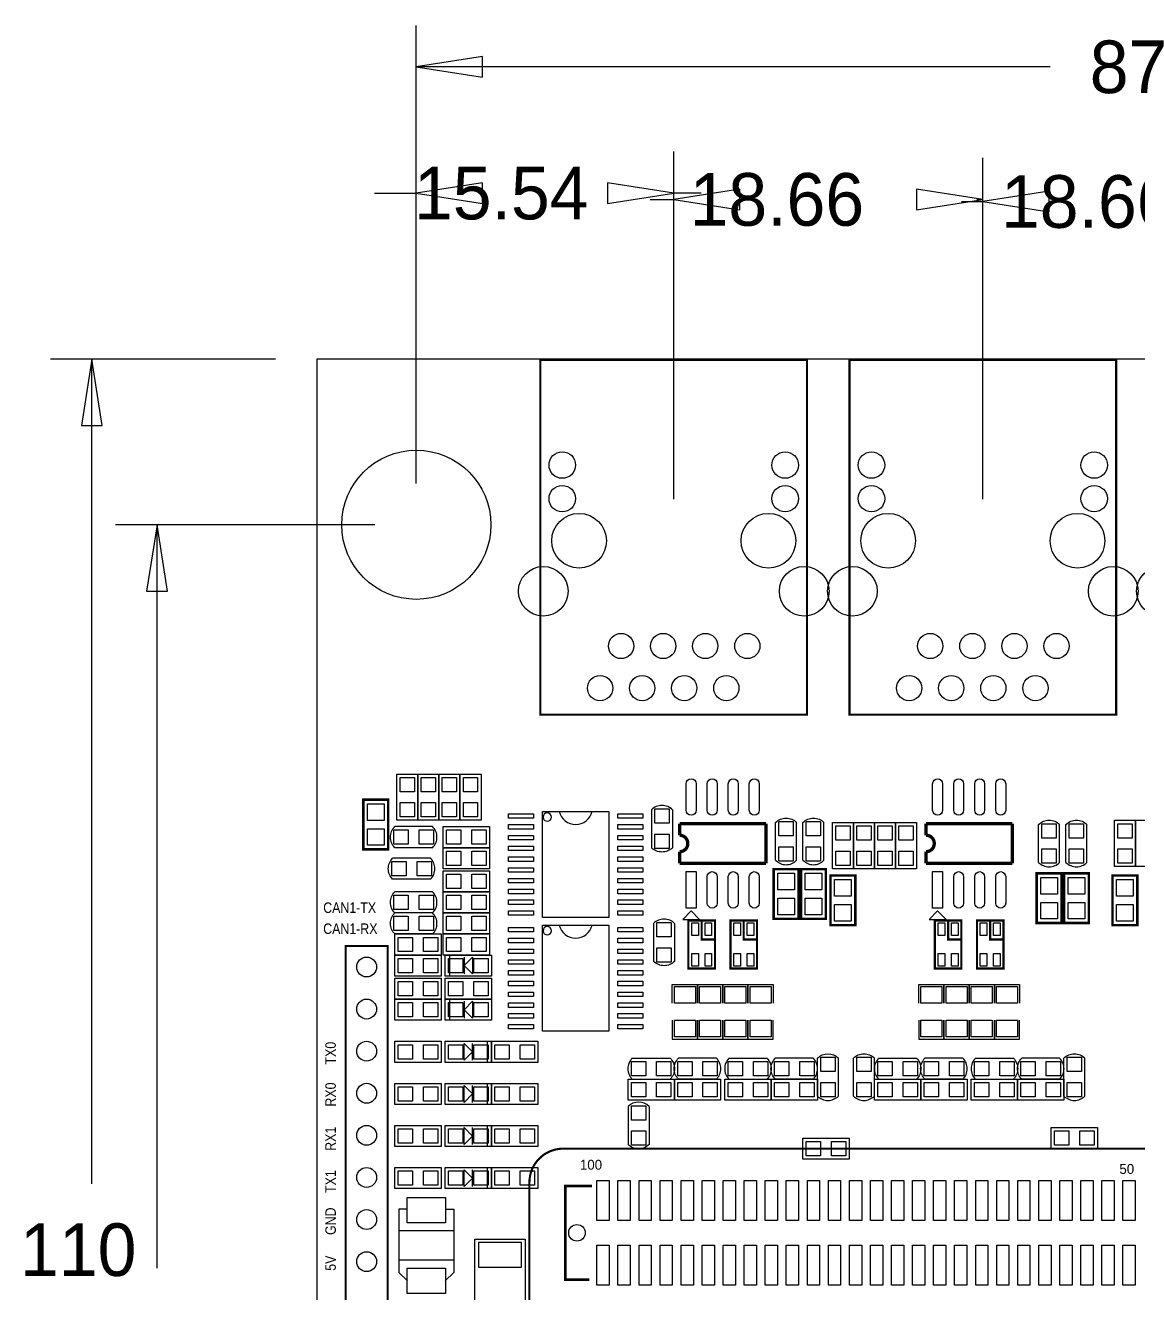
# Model space of a CAD drawing. Extents: x -18 to 116, y -12 to 130.
# Drawn here: x -17.6 to 49.6, y 53.6 to 130.1 of the extents above; entities that cross this region are included whole.
import ezdxf

# ---------------------------------------------------------------- set-up
doc = ezdxf.new("R2010")
doc.units = 0
for name, color, linetype in [('BG_DIMENSION', 1, 'CONTINUOUS'), ('BG_OUTLINE', 3, 'CONTINUOUS'), ('PG_SILKSCREEN_TOP', 5, 'CONTINUOUS'), ('PIN_TOP', 6, 'CONTINUOUS')]:
    doc.layers.add(name, color=color, linetype=linetype)

msp = doc.modelspace()

# ---------------------------------------------------------------- linework, layer by layer
at = {"layer": 'BG_DIMENSION'}
for points in [[(6, 102.5), (6, 130.135)], [(44.2665, 127.635), (6, 127.635)], [(6, 102.5), (6, 122.515)], [(21.537, 101.537), (21.537, 122.515)], [(21.537, 101.537), (21.537, 122.134)], [(40.195, 101.537), (40.195, 122.134)], [(40.195, 101.537), (40.195, 122.007)], [(3.4753, 120.015), (6, 120.015)], [(20.1123, 119.634), (21.537, 119.634)], [(23.1947, 120.015), (21.537, 120.015)], [(38.9083, 119.507), (40.195, 119.507)], [(39.8317, 119.634), (40.195, 119.634)], [(-2.5, 110), (-16.089, 110)], [(-13.589, 60.2297), (-13.589, 110)], [(3.5, 100), (-12.152, 100)], [(-9.652, 55.1497), (-9.652, 100)]]:
    msp.add_lwpolyline(points, dxfattribs=at)
for points in [[(10, 128.26), (6, 127.635), (10, 127.01)], [(10, 120.64), (6, 120.015), (10, 119.39)], [(17.537, 119.39), (21.537, 120.015), (17.537, 120.64)], [(25.537, 120.259), (21.537, 119.634), (25.537, 119.009)], [(36.195, 119.009), (40.195, 119.634), (36.195, 120.259)], [(44.195, 120.132), (40.195, 119.507), (44.195, 118.882)], [(-12.964, 106), (-13.589, 110), (-14.214, 106)], [(-9.027, 96), (-9.652, 100), (-10.277, 96)]]:
    msp.add_lwpolyline(points, close=True, dxfattribs=at)
at = {"layer": 'BG_OUTLINE'}
msp.add_lwpolyline([(0, 0), (100, 0), (100, 17), (87, 17), (87, 70), (100, 70), (100, 110), (0, 110)], close=True, dxfattribs=at)
at = {"layer": 'PG_SILKSCREEN_TOP'}
for points, const_width in [([(29.587, 109.937), (29.587, 88.537), (13.487, 88.537), (13.487, 109.937)], 0.127), ([(48.245, 109.937), (48.245, 88.537), (32.145, 88.537), (32.145, 109.937)], 0.127), ([(4.306, 80.415), (2.806, 80.415), (2.806, 83.415), (4.306, 83.415)], 0.15), ([(29.071, 76.224), (27.571, 76.224), (27.571, 79.224), (29.071, 79.224)], 0.15), ([(30.722, 76.224), (29.222, 76.224), (29.222, 79.224), (30.722, 79.224)], 0.15), ([(32.5, 75.843), (31, 75.843), (31, 78.843), (32.5, 78.843)], 0.15), ([(44.946, 75.97), (43.446, 75.97), (43.446, 78.97), (44.946, 78.97)], 0.15), ([(46.597, 75.97), (45.097, 75.97), (45.097, 78.97), (46.597, 78.97)], 0.15), ([(49.518, 75.843), (48.018, 75.843), (48.018, 78.843), (49.518, 78.843)], 0.15), ([(24.025, 76.1261), (24.025, 73.226), (22.425, 73.226), (22.425, 76.1261)], 0.127), ([(26.565, 76.126), (26.565, 73.226), (24.965, 73.226), (24.965, 76.126)], 0.127), ([(38.9, 76.126), (38.9, 73.226), (37.3, 73.226), (37.3, 76.126)], 0.127), ([(41.44, 76.126), (41.44, 73.226), (39.84, 73.226), (39.84, 76.126)], 0.127), ([(1.73, 51.984), (1.73, 74.59), (4.27, 74.59), (4.27, 51.73), (1.73, 51.73)], 0.127)]:
    msp.add_lwpolyline(points, close=True, dxfattribs=dict(at, const_width=const_width))
for points in [[(4.826, 82.169), (4.826, 84.963), (6.096, 84.963), (6.096, 82.169)], [(6.096, 82.169), (6.096, 84.963), (7.366, 84.963), (7.366, 82.169)], [(7.366, 82.169), (7.366, 84.963), (8.636, 84.963), (8.636, 82.169)], [(8.636, 82.169), (8.636, 84.963), (9.906, 84.963), (9.906, 82.169)], [(13.621, 76.312), (13.621, 82.692), (17.621, 82.692), (17.621, 76.312)], [(31.115, 79.248), (31.115, 82.042), (32.385, 82.042), (32.385, 79.248)], [(32.385, 79.248), (32.385, 82.042), (33.655, 82.042), (33.655, 79.248)], [(33.655, 79.248), (33.655, 82.042), (34.925, 82.042), (34.925, 79.248)], [(34.925, 79.248), (34.925, 82.042), (36.195, 82.042), (36.195, 79.248)], [(48.133, 79.375), (48.133, 82.169), (49.403, 82.169), (49.403, 79.375)], [(49.403, 79.375), (49.403, 82.169), (50.673, 82.169), (50.673, 79.375)], [(10.414, 80.518), (7.62, 80.518), (7.62, 81.788), (10.414, 81.788)], [(10.414, 79.248), (7.62, 79.248), (7.62, 80.518), (10.414, 80.518)], [(7.62, 79.121), (10.414, 79.121), (10.414, 77.851), (7.62, 77.851)], [(10.414, 76.581), (7.62, 76.581), (7.62, 77.851), (10.414, 77.851)], [(10.414, 75.311), (7.62, 75.311), (7.62, 76.581), (10.414, 76.581)], [(22.59, 76.702), (22.082, 76.194), (23.098, 76.194)], [(37.465, 76.702), (36.957, 76.194), (37.973, 76.194)], [(13.621, 69.454), (13.621, 75.834), (17.621, 75.834), (17.621, 69.454)], [(4.699, 75.311), (7.493, 75.311), (7.493, 74.041), (4.699, 74.041)], [(10.414, 74.041), (7.62, 74.041), (7.62, 75.311), (10.414, 75.311)], [(7.493, 72.771), (4.699, 72.771), (4.699, 74.041), (7.493, 74.041)], [(7.747, 74.041), (10.541, 74.041), (10.541, 72.771), (7.747, 72.771)], [(4.699, 72.644), (7.493, 72.644), (7.493, 71.374), (4.699, 71.374)], [(10.541, 71.374), (7.747, 71.374), (7.747, 72.644), (10.541, 72.644)], [(7.493, 70.104), (4.699, 70.104), (4.699, 71.374), (7.493, 71.374)], [(7.747, 71.374), (10.541, 71.374), (10.541, 70.104), (7.747, 70.104)], [(4.699, 68.834), (7.493, 68.834), (7.493, 67.564), (4.699, 67.564)], [(10.541, 67.564), (7.747, 67.564), (7.747, 68.834), (10.541, 68.834)], [(10.541, 68.834), (13.335, 68.834), (13.335, 67.564), (10.541, 67.564)], [(4.699, 66.294), (7.493, 66.294), (7.493, 65.024), (4.699, 65.024)], [(10.541, 65.024), (7.747, 65.024), (7.747, 66.294), (10.541, 66.294)], [(10.541, 66.294), (13.335, 66.294), (13.335, 65.024), (10.541, 65.024)], [(21.574, 65.278), (18.78, 65.278), (18.78, 66.548), (21.574, 66.548)], [(21.574, 66.548), (24.368, 66.548), (24.368, 65.278), (21.574, 65.278)], [(27.416, 65.278), (24.622, 65.278), (24.622, 66.548), (27.416, 66.548)], [(27.416, 66.548), (30.21, 66.548), (30.21, 65.278), (27.416, 65.278)], [(36.449, 65.278), (33.655, 65.278), (33.655, 66.548), (36.449, 66.548)], [(36.449, 66.548), (39.243, 66.548), (39.243, 65.278), (36.449, 65.278)], [(42.291, 65.278), (39.497, 65.278), (39.497, 66.548), (42.291, 66.548)], [(42.291, 66.548), (45.085, 66.548), (45.085, 65.278), (42.291, 65.278)], [(4.699, 63.754), (7.493, 63.754), (7.493, 62.484), (4.699, 62.484)], [(10.541, 62.484), (7.747, 62.484), (7.747, 63.754), (10.541, 63.754)], [(10.541, 63.754), (13.335, 63.754), (13.335, 62.484), (10.541, 62.484)], [(47.117, 62.357), (44.323, 62.357), (44.323, 63.627), (47.117, 63.627)], [(32.131, 61.722), (29.337, 61.722), (29.337, 62.992), (32.131, 62.992)], [(4.699, 61.214), (7.493, 61.214), (7.493, 59.944), (4.699, 59.944)], [(10.541, 59.944), (7.747, 59.944), (7.747, 61.214), (10.541, 61.214)], [(10.541, 61.214), (13.335, 61.214), (13.335, 59.944), (10.541, 59.944)], [(12.573, 51.562), (9.525, 51.562), (9.525, 56.896), (12.573, 56.896)]]:
    msp.add_lwpolyline(points, close=True, dxfattribs=at)
for points in [[(14.621, 82.6942, 0.771488), (16.621, 82.6942)], [(21.463, 82.804, 0.414214), (20.193, 82.804)], [(27.686, 82.042, -0.414214), (28.956, 82.042)], [(29.337, 82.042, -0.414214), (30.607, 82.042)], [(43.561, 81.915, -0.414214), (44.831, 81.915)], [(45.212, 81.915, -0.414214), (46.482, 81.915)], [(4.699, 80.518, -0.414214), (4.699, 81.788)], [(6.985, 80.518, 0.414214), (6.985, 81.788)], [(21.463, 80.518, -0.414214), (20.193, 80.518)], [(4.572, 78.613, -0.414214), (4.572, 79.883)], [(6.858, 78.613, 0.414214), (6.858, 79.883)], [(27.686, 79.756, 0.414214), (28.956, 79.756)], [(29.337, 79.756, 0.414214), (30.607, 79.756)], [(43.561, 79.629, 0.414214), (44.831, 79.629)], [(45.212, 79.629, 0.414214), (46.482, 79.629)], [(4.699, 76.581, -0.414214), (4.699, 77.851)], [(6.985, 76.581, 0.414214), (6.985, 77.851)], [(4.699, 75.311, -0.414214), (4.699, 76.581)], [(6.985, 75.311, 0.414214), (6.985, 76.581)], [(14.621, 75.8362, 0.771488), (16.621, 75.8362)], [(21.59, 75.946, 0.414214), (20.32, 75.946)], [(21.59, 73.66, -0.414214), (20.32, 73.66)], [(19.034, 67.818, 0.414214), (19.034, 66.548)], [(21.32, 67.818, -0.414214), (21.32, 66.548)], [(21.828, 66.548, -0.414214), (21.828, 67.818)], [(24.114, 66.548, 0.414214), (24.114, 67.818)], [(24.876, 67.818, 0.414214), (24.876, 66.548)], [(27.162, 67.818, -0.414214), (27.162, 66.548)], [(27.67, 66.548, -0.414214), (27.67, 67.818)], [(29.956, 66.548, 0.414214), (29.956, 67.818)], [(30.21, 67.818, -0.414213), (31.48, 67.818)], [(32.385, 67.818, -0.414214), (33.655, 67.818)], [(33.909, 67.818, 0.414214), (33.909, 66.548)], [(36.195, 67.818, -0.414214), (36.195, 66.548)], [(36.703, 66.548, -0.414214), (36.703, 67.818)], [(38.989, 66.548, 0.414214), (38.989, 67.818)], [(39.751, 67.818, 0.414214), (39.751, 66.548)], [(42.037, 67.818, -0.414214), (42.037, 66.548)], [(42.545, 66.548, -0.414214), (42.545, 67.818)], [(44.831, 66.548, 0.414214), (44.831, 67.818)], [(45.085, 67.818, -0.414214), (46.355, 67.818)], [(20.05, 64.897, 0.414213), (18.78, 64.897)], [(30.21, 65.532, 0.414214), (31.48, 65.532)], [(32.385, 65.532, 0.414214), (33.655, 65.532)], [(45.085, 65.532, 0.414214), (46.355, 65.532)], [(20.05, 62.611, -0.414214), (18.78, 62.611)]]:
    msp.add_lwpolyline(points, format="xyb", dxfattribs=at)
for points in [[(20.193, 82.804), (20.193, 80.518)], [(21.463, 82.804), (21.463, 80.518)], [(27.686, 79.756), (27.686, 82.042)], [(28.956, 79.756), (28.956, 82.042)], [(29.337, 79.756), (29.337, 82.042)], [(30.607, 79.756), (30.607, 82.042)], [(43.561, 79.629), (43.561, 81.915)], [(44.831, 79.629), (44.831, 81.915)], [(45.212, 79.629), (45.212, 81.915)], [(46.482, 79.629), (46.482, 81.915)], [(6.985, 81.788), (4.699, 81.788)], [(6.985, 80.518), (4.699, 80.518)], [(6.858, 79.883), (4.572, 79.883)], [(6.858, 78.613), (4.572, 78.613)], [(6.985, 77.851), (4.699, 77.851)], [(6.985, 76.581), (4.699, 76.581)], [(6.985, 76.581), (4.699, 76.581)], [(20.32, 75.946), (20.32, 73.66)], [(21.59, 75.946), (21.59, 73.66)], [(6.985, 75.311), (4.699, 75.311)], [(8.001, 74.041), (8.001, 72.771)], [(8.89, 73.914), (8.89, 72.898)], [(9.398, 73.914), (9.398, 72.898), (8.89, 73.406), (8.89, 73.533)], [(8.89, 73.406), (9.398, 73.914)], [(21.447, 71.128), (21.447, 72.271), (22.971, 72.271), (22.971, 71.128)], [(22.971, 71.128), (22.971, 72.271), (24.495, 72.271), (24.495, 71.128)], [(24.495, 71.128), (24.495, 72.271), (26.019, 72.271), (26.019, 71.128)], [(26.019, 71.128), (26.019, 72.271), (27.543, 72.271), (27.543, 71.128)], [(36.322, 71.128), (36.322, 72.271), (37.846, 72.271), (37.846, 71.128)], [(37.846, 71.128), (37.846, 72.271), (39.37, 72.271), (39.37, 71.128)], [(39.37, 71.128), (39.37, 72.271), (40.894, 72.271), (40.894, 71.128)], [(40.894, 71.128), (40.894, 72.271), (42.418, 72.271), (42.418, 71.128)], [(8.001, 71.374), (8.001, 70.104)], [(8.89, 71.247), (8.89, 70.231)], [(9.398, 71.247), (9.398, 70.231), (8.89, 70.739), (8.89, 70.866)], [(8.89, 70.739), (9.398, 71.247)], [(21.447, 70.112), (21.447, 68.969), (22.971, 68.969), (22.971, 70.112)], [(22.971, 70.112), (22.971, 68.969), (24.495, 68.969), (24.495, 70.112)], [(24.495, 70.112), (24.495, 68.969), (26.019, 68.969), (26.019, 70.112)], [(26.019, 70.112), (26.019, 68.969), (27.543, 68.969), (27.543, 70.112)], [(36.322, 70.112), (36.322, 68.969), (37.846, 68.969), (37.846, 70.112)], [(37.846, 70.112), (37.846, 68.969), (39.37, 68.969), (39.37, 70.112)], [(39.37, 70.112), (39.37, 68.969), (40.894, 68.969), (40.894, 70.112)], [(40.894, 70.112), (40.894, 68.969), (42.418, 68.969), (42.418, 70.112)], [(8.89, 67.691), (8.89, 68.707), (9.398, 68.199), (9.398, 68.072)], [(9.398, 68.199), (8.89, 67.691)], [(9.398, 67.691), (9.398, 68.707)], [(10.287, 67.564), (10.287, 68.834)], [(19.034, 67.818), (21.32, 67.818)], [(24.114, 67.818), (21.828, 67.818)], [(24.876, 67.818), (27.162, 67.818)], [(29.956, 67.818), (27.67, 67.818)], [(30.21, 65.532), (30.21, 67.818)], [(31.48, 65.532), (31.48, 67.818)], [(32.385, 65.532), (32.385, 67.818)], [(33.655, 65.532), (33.655, 67.818)], [(33.909, 67.818), (36.195, 67.818)], [(38.989, 67.818), (36.703, 67.818)], [(39.751, 67.818), (42.037, 67.818)], [(44.831, 67.818), (42.545, 67.818)], [(45.085, 65.532), (45.085, 67.818)], [(46.355, 65.532), (46.355, 67.818)], [(8.89, 65.151), (8.89, 66.167), (9.398, 65.659), (9.398, 65.532)], [(9.398, 65.151), (9.398, 66.167)], [(10.287, 65.024), (10.287, 66.294)], [(19.034, 66.548), (21.32, 66.548)], [(24.114, 66.548), (21.828, 66.548)], [(24.876, 66.548), (27.162, 66.548)], [(29.956, 66.548), (27.67, 66.548)], [(33.909, 66.548), (36.195, 66.548)], [(38.989, 66.548), (36.703, 66.548)], [(39.751, 66.548), (42.037, 66.548)], [(44.831, 66.548), (42.545, 66.548)], [(9.398, 65.659), (8.89, 65.151)], [(18.78, 64.897), (18.78, 62.611)], [(20.05, 64.897), (20.05, 62.611)], [(8.89, 62.611), (8.89, 63.627), (9.398, 63.119), (9.398, 62.992)], [(9.398, 62.611), (9.398, 63.627)], [(10.287, 62.484), (10.287, 63.754)], [(9.398, 63.119), (8.89, 62.611)], [(8.89, 60.071), (8.89, 61.087), (9.398, 60.579), (9.398, 60.452)], [(9.398, 60.579), (8.89, 60.071)], [(9.398, 60.071), (9.398, 61.087)], [(10.287, 59.944), (10.287, 61.214)], [(5.461, 58.698), (4.953, 58.698), (4.953, 54.888), (5.461, 54.38)], [(7.747, 58.698), (8.255, 58.698), (8.255, 54.888), (7.747, 54.38)], [(8.254, 57.4001), (4.954, 57.4001)], [(4.954, 55.65), (8.254, 55.65)]]:
    msp.add_lwpolyline(points, dxfattribs=at)
for points in [[(14.1605, 82.3668, 1), (13.6525, 82.36673, 1)], [(14.1605, 75.5088, 1), (13.6525, 75.50873, 1)]]:
    msp.add_lwpolyline(points, format="xyb", close=True, dxfattribs=at)
for points, const_width in [([(21.889, 81.2715), (21.889, 81.9725)], 0.2007), ([(27.101, 81.9725), (21.889, 81.9725)], 0.2007), ([(27.101, 79.5722), (27.101, 81.9725)], 0.2007), ([(36.764, 81.2715), (36.764, 81.9725)], 0.2007), ([(41.976, 81.9725), (36.764, 81.9725)], 0.2007), ([(41.976, 79.5722), (41.976, 81.9725)], 0.2007), ([(21.889, 79.5722), (21.889, 80.2732)], 0.2007), ([(36.764, 79.5722), (36.764, 80.2732)], 0.2007), ([(27.101, 79.5722), (21.889, 79.5722)], 0.2007), ([(41.976, 79.5722), (36.764, 79.5722)], 0.2007), ([(23.225, 76.076), (23.225, 74.976), (24.025, 74.976)], 0.127), ([(25.765, 76.076), (25.765, 74.976), (26.565, 74.976)], 0.127), ([(38.1, 76.076), (38.1, 74.976), (38.9, 74.976)], 0.127), ([(40.64, 76.076), (40.64, 74.976), (41.44, 74.976)], 0.127), ([(16.5989, 60.1015), (14.9987, 60.1015), (14.9987, 54.4525), (16.449, 54.4525)], 0.1499)]:
    msp.add_lwpolyline(points, dxfattribs=dict(at, const_width=const_width))
at = {"layer": 'PG_SILKSCREEN_TOP', "const_width": 0.2007}
for points in [[(21.889, 80.2732, 1), (21.889, 81.2715)], [(36.764, 80.2732, 1), (36.764, 81.2715)]]:
    msp.add_lwpolyline(points, format="xyb", dxfattribs=at)
at = {"layer": 'PG_SILKSCREEN_TOP', "const_width": 0.127}
msp.add_lwpolyline([(14.859, 6.477), (81.915, 6.477, 0.414214), (83.947, 8.509), (83.947, 60.325, 0.414214), (81.915, 62.357), (14.859, 62.357, 0.414214), (12.827, 60.325), (12.827, 8.509, 0.414214)], format="xyb", close=True, dxfattribs=at)
at = {"layer": 'PIN_TOP'}
for points in [[(5.89305, 83.89595), (5.02895, 83.89595), (5.02895, 84.76005), (5.89305, 84.76005)], [(7.16305, 83.89595), (6.29895, 83.89595), (6.29895, 84.76005), (7.16305, 84.76005)], [(8.43305, 83.89595), (7.56895, 83.89595), (7.56895, 84.76005), (8.43305, 84.76005)], [(9.70305, 83.89595), (8.83895, 83.89595), (8.83895, 84.76005), (9.70305, 84.76005)], [(4.056, 82.165), (3.056, 82.165), (3.056, 83.165), (4.056, 83.165)], [(5.89305, 82.37195), (5.02895, 82.37195), (5.02895, 83.23605), (5.89305, 83.23605)], [(7.16305, 82.37195), (6.29895, 82.37195), (6.29895, 83.23605), (7.16305, 83.23605)], [(8.43305, 82.37195), (7.56895, 82.37195), (7.56895, 83.23605), (8.43305, 83.23605)], [(9.70305, 82.37195), (8.83895, 82.37195), (8.83895, 83.23605), (9.70305, 83.23605)], [(20.39595, 82.85505), (21.26005, 82.85505), (21.26005, 81.99095), (20.39595, 81.99095)], [(11.5709, 82.292), (11.5709, 82.562), (13.071, 82.562), (13.071, 82.292)], [(11.5709, 81.642), (11.5709, 81.912), (13.071, 81.912), (13.071, 81.642)], [(18.1709, 82.292), (18.1709, 82.562), (19.671, 82.562), (19.671, 82.292)], [(18.1709, 81.642), (18.1709, 81.912), (19.671, 81.912), (19.671, 81.642)], [(28.75305, 81.22895), (27.88895, 81.22895), (27.88895, 82.09305), (28.75305, 82.09305)], [(30.40405, 81.22895), (29.53995, 81.22895), (29.53995, 82.09305), (30.40405, 82.09305)], [(44.62805, 81.10195), (43.76395, 81.10195), (43.76395, 81.96605), (44.62805, 81.96605)], [(46.27905, 81.10195), (45.41495, 81.10195), (45.41495, 81.96605), (46.27905, 81.96605)], [(49.20005, 81.10195), (48.33595, 81.10195), (48.33595, 81.96605), (49.20005, 81.96605)], [(4.056, 80.665), (3.056, 80.665), (3.056, 81.665), (4.056, 81.665)], [(5.51205, 81.58505), (5.51205, 80.72095), (4.64795, 80.72095), (4.64795, 81.58505)], [(7.03605, 81.58505), (7.03605, 80.72095), (6.17195, 80.72095), (6.17195, 81.58505)], [(8.68705, 81.58505), (8.68705, 80.72095), (7.82295, 80.72095), (7.82295, 81.58505)], [(10.21105, 81.58505), (10.21105, 80.72095), (9.34695, 80.72095), (9.34695, 81.58505)], [(11.5709, 80.992), (11.5709, 81.262), (13.071, 81.262), (13.071, 80.992)], [(18.1709, 80.992), (18.1709, 81.262), (19.671, 81.262), (19.671, 80.992)], [(20.39595, 81.33105), (21.26005, 81.33105), (21.26005, 80.46695), (20.39595, 80.46695)], [(32.18205, 80.97495), (31.31795, 80.97495), (31.31795, 81.83905), (32.18205, 81.83905)], [(33.45205, 80.97495), (32.58795, 80.97495), (32.58795, 81.83905), (33.45205, 81.83905)], [(34.72205, 80.97495), (33.85795, 80.97495), (33.85795, 81.83905), (34.72205, 81.83905)], [(35.99205, 80.97495), (35.12795, 80.97495), (35.12795, 81.83905), (35.99205, 81.83905)], [(11.5709, 80.342), (11.5709, 80.612), (13.071, 80.612), (13.071, 80.342)], [(18.1709, 80.342), (18.1709, 80.612), (19.671, 80.612), (19.671, 80.342)], [(28.75305, 79.70495), (27.88895, 79.70495), (27.88895, 80.56905), (28.75305, 80.56905)], [(30.40405, 79.70495), (29.53995, 79.70495), (29.53995, 80.56905), (30.40405, 80.56905)], [(44.62805, 79.57795), (43.76395, 79.57795), (43.76395, 80.44205), (44.62805, 80.44205)], [(46.27905, 79.57795), (45.41495, 79.57795), (45.41495, 80.44205), (46.27905, 80.44205)], [(49.20005, 79.57795), (48.33595, 79.57795), (48.33595, 80.44205), (49.20005, 80.44205)], [(5.38505, 79.68005), (5.38505, 78.81595), (4.52095, 78.81595), (4.52095, 79.68005)], [(6.90905, 79.68005), (6.90905, 78.81595), (6.04495, 78.81595), (6.04495, 79.68005)], [(8.68705, 80.31505), (8.68705, 79.45095), (7.82295, 79.45095), (7.82295, 80.31505)], [(10.21105, 80.31505), (10.21105, 79.45095), (9.34695, 79.45095), (9.34695, 80.31505)], [(11.5709, 79.692), (11.5709, 79.962), (13.071, 79.962), (13.071, 79.692)], [(18.1709, 79.692), (18.1709, 79.962), (19.671, 79.962), (19.671, 79.692)], [(32.18205, 79.45095), (31.31795, 79.45095), (31.31795, 80.31505), (32.18205, 80.31505)], [(33.45205, 79.45095), (32.58795, 79.45095), (32.58795, 80.31505), (33.45205, 80.31505)], [(34.72205, 79.45095), (33.85795, 79.45095), (33.85795, 80.31505), (34.72205, 80.31505)], [(35.99205, 79.45095), (35.12795, 79.45095), (35.12795, 80.31505), (35.99205, 80.31505)], [(7.8229, 78.0539), (7.8229, 78.918), (8.687, 78.918), (8.687, 78.0539)], [(9.3469, 78.0539), (9.3469, 78.918), (10.211, 78.918), (10.211, 78.0539)], [(11.5709, 79.042), (11.5709, 79.312), (13.071, 79.312), (13.071, 79.042)], [(18.1709, 79.042), (18.1709, 79.312), (19.671, 79.312), (19.671, 79.042)], [(22.88995, 76.87205), (22.29005, 76.87205), (22.29005, 79.07195), (22.88995, 79.07195)], [(28.821, 77.974), (27.821, 77.974), (27.821, 78.974), (28.821, 78.974)], [(30.472, 77.974), (29.472, 77.974), (29.472, 78.974), (30.472, 78.974)], [(37.76495, 76.87205), (37.16505, 76.87205), (37.16505, 79.07195), (37.76495, 79.07195)], [(11.5709, 78.392), (11.5709, 78.662), (13.071, 78.662), (13.071, 78.392)], [(18.1709, 78.392), (18.1709, 78.662), (19.671, 78.662), (19.671, 78.392)], [(32.25, 77.593), (31.25, 77.593), (31.25, 78.593), (32.25, 78.593)], [(44.696, 77.72), (43.696, 77.72), (43.696, 78.72), (44.696, 78.72)], [(46.347, 77.72), (45.347, 77.72), (45.347, 78.72), (46.347, 78.72)], [(49.268, 77.593), (48.268, 77.593), (48.268, 78.593), (49.268, 78.593)], [(5.51205, 77.64805), (5.51205, 76.78395), (4.64795, 76.78395), (4.64795, 77.64805)], [(7.03605, 77.64805), (7.03605, 76.78395), (6.17195, 76.78395), (6.17195, 77.64805)], [(8.68705, 77.64805), (8.68705, 76.78395), (7.82295, 76.78395), (7.82295, 77.64805)], [(10.21105, 77.64805), (10.21105, 76.78395), (9.34695, 76.78395), (9.34695, 77.64805)], [(11.5709, 77.742), (11.5709, 78.012), (13.071, 78.012), (13.071, 77.742)], [(11.5709, 77.092), (11.5709, 77.362), (13.071, 77.362), (13.071, 77.092)], [(18.1709, 77.742), (18.1709, 78.012), (19.671, 78.012), (19.671, 77.742)], [(18.1709, 77.092), (18.1709, 77.362), (19.671, 77.362), (19.671, 77.092)], [(28.821, 76.474), (27.821, 76.474), (27.821, 77.474), (28.821, 77.474)], [(30.472, 76.474), (29.472, 76.474), (29.472, 77.474), (30.472, 77.474)], [(11.5709, 76.442), (11.5709, 76.712), (13.071, 76.712), (13.071, 76.442)], [(18.1709, 76.442), (18.1709, 76.712), (19.671, 76.712), (19.671, 76.442)], [(32.25, 76.093), (31.25, 76.093), (31.25, 77.093), (32.25, 77.093)], [(44.696, 76.22), (43.696, 76.22), (43.696, 77.22), (44.696, 77.22)], [(46.347, 76.22), (45.347, 76.22), (45.347, 77.22), (46.347, 77.22)], [(49.268, 76.093), (48.268, 76.093), (48.268, 77.093), (49.268, 77.093)], [(5.51205, 76.37805), (5.51205, 75.51395), (4.64795, 75.51395), (4.64795, 76.37805)], [(7.03605, 76.37805), (7.03605, 75.51395), (6.17195, 75.51395), (6.17195, 76.37805)], [(8.68705, 76.37805), (8.68705, 75.51395), (7.82295, 75.51395), (7.82295, 76.37805)], [(10.21105, 76.37805), (10.21105, 75.51395), (9.34695, 75.51395), (9.34695, 76.37805)], [(20.52295, 75.99705), (21.38705, 75.99705), (21.38705, 75.13295), (20.52295, 75.13295)], [(22.625, 75.226), (22.625, 75.976), (23.025, 75.976), (23.025, 75.226)], [(23.425, 75.226), (23.425, 75.976), (23.825, 75.976), (23.825, 75.226)], [(25.165, 75.226), (25.165, 75.976), (25.565, 75.976), (25.565, 75.226)], [(25.965, 75.226), (25.965, 75.976), (26.365, 75.976), (26.365, 75.226)], [(37.5, 75.226), (37.5, 75.976), (37.9, 75.976), (37.9, 75.226)], [(38.3, 75.226), (38.3, 75.976), (38.7, 75.976), (38.7, 75.226)], [(40.04, 75.226), (40.04, 75.976), (40.44, 75.976), (40.44, 75.226)], [(40.84, 75.226), (40.84, 75.976), (41.24, 75.976), (41.24, 75.226)], [(4.9019, 74.2439), (4.9019, 75.108), (5.766, 75.108), (5.766, 74.2439)], [(6.4259, 74.2439), (6.4259, 75.108), (7.29, 75.108), (7.29, 74.2439)], [(8.68705, 75.10805), (8.68705, 74.24395), (7.82295, 74.24395), (7.82295, 75.10805)], [(10.21105, 75.10805), (10.21105, 74.24395), (9.34695, 74.24395), (9.34695, 75.10805)], [(11.5709, 75.434), (11.5709, 75.704), (13.071, 75.704), (13.071, 75.434)], [(11.5709, 74.784), (11.5709, 75.054), (13.071, 75.054), (13.071, 74.784)], [(18.1709, 75.434), (18.1709, 75.704), (19.671, 75.704), (19.671, 75.434)], [(18.1709, 74.784), (18.1709, 75.054), (19.671, 75.054), (19.671, 74.784)], [(11.5709, 74.134), (11.5709, 74.404), (13.071, 74.404), (13.071, 74.134)], [(18.1709, 74.134), (18.1709, 74.404), (19.671, 74.404), (19.671, 74.134)], [(20.52295, 74.47305), (21.38705, 74.47305), (21.38705, 73.60895), (20.52295, 73.60895)], [(5.76605, 73.83805), (5.76605, 72.97395), (4.90195, 72.97395), (4.90195, 73.83805)], [(7.29005, 73.83805), (7.29005, 72.97395), (6.42595, 72.97395), (6.42595, 73.83805)], [(7.9499, 72.9739), (7.9499, 73.838), (8.814, 73.838), (8.814, 72.9739)], [(9.4739, 72.9739), (9.4739, 73.838), (10.338, 73.838), (10.338, 72.9739)], [(11.5709, 73.484), (11.5709, 73.754), (13.071, 73.754), (13.071, 73.484)], [(18.1709, 73.484), (18.1709, 73.754), (19.671, 73.754), (19.671, 73.484)], [(22.625, 73.376), (22.625, 74.126), (23.025, 74.126), (23.025, 73.376)], [(23.425, 73.376), (23.425, 74.126), (23.825, 74.126), (23.825, 73.376)], [(25.165, 73.376), (25.165, 74.126), (25.565, 74.126), (25.565, 73.376)], [(25.965, 73.376), (25.965, 74.126), (26.365, 74.126), (26.365, 73.376)], [(37.5, 73.376), (37.5, 74.126), (37.9, 74.126), (37.9, 73.376)], [(38.3, 73.376), (38.3, 74.126), (38.7, 74.126), (38.7, 73.376)], [(40.04, 73.376), (40.04, 74.126), (40.44, 74.126), (40.44, 73.376)], [(40.84, 73.376), (40.84, 74.126), (41.24, 74.126), (41.24, 73.376)], [(11.5709, 72.834), (11.5709, 73.104), (13.071, 73.104), (13.071, 72.834)], [(18.1709, 72.834), (18.1709, 73.104), (19.671, 73.104), (19.671, 72.834)], [(4.9019, 71.5769), (4.9019, 72.441), (5.766, 72.441), (5.766, 71.5769)], [(6.4259, 71.5769), (6.4259, 72.441), (7.29, 72.441), (7.29, 71.5769)], [(8.81405, 72.44105), (8.81405, 71.57695), (7.94995, 71.57695), (7.94995, 72.44105)], [(10.33805, 72.44105), (10.33805, 71.57695), (9.47395, 71.57695), (9.47395, 72.44105)], [(11.5709, 72.184), (11.5709, 72.454), (13.071, 72.454), (13.071, 72.184)], [(18.1709, 72.184), (18.1709, 72.454), (19.671, 72.454), (19.671, 72.184)], [(22.844, 71.128), (21.574, 71.128), (21.574, 72.144), (22.844, 72.144)], [(24.368, 71.128), (23.098, 71.128), (23.098, 72.144), (24.368, 72.144)], [(25.892, 71.128), (24.622, 71.128), (24.622, 72.144), (25.892, 72.144)], [(27.416, 71.128), (26.146, 71.128), (26.146, 72.144), (27.416, 72.144)], [(37.719, 71.128), (36.449, 71.128), (36.449, 72.144), (37.719, 72.144)], [(39.243, 71.128), (37.973, 71.128), (37.973, 72.144), (39.243, 72.144)], [(40.767, 71.128), (39.497, 71.128), (39.497, 72.144), (40.767, 72.144)], [(42.291, 71.128), (41.021, 71.128), (41.021, 72.144), (42.291, 72.144)], [(5.76605, 71.17105), (5.76605, 70.30695), (4.90195, 70.30695), (4.90195, 71.17105)], [(7.29005, 71.17105), (7.29005, 70.30695), (6.42595, 70.30695), (6.42595, 71.17105)], [(7.9499, 70.3069), (7.9499, 71.171), (8.814, 71.171), (8.814, 70.3069)], [(9.4739, 70.3069), (9.4739, 71.171), (10.338, 71.171), (10.338, 70.3069)], [(11.5709, 71.534), (11.5709, 71.804), (13.071, 71.804), (13.071, 71.534)], [(18.1709, 71.534), (18.1709, 71.804), (19.671, 71.804), (19.671, 71.534)], [(11.5709, 70.884), (11.5709, 71.154), (13.071, 71.154), (13.071, 70.884)], [(11.5709, 70.234), (11.5709, 70.504), (13.071, 70.504), (13.071, 70.234)], [(18.1709, 70.884), (18.1709, 71.154), (19.671, 71.154), (19.671, 70.884)], [(18.1709, 70.234), (18.1709, 70.504), (19.671, 70.504), (19.671, 70.234)], [(11.5709, 69.584), (11.5709, 69.854), (13.071, 69.854), (13.071, 69.584)], [(18.1709, 69.584), (18.1709, 69.854), (19.671, 69.854), (19.671, 69.584)], [(22.844, 69.096), (21.574, 69.096), (21.574, 70.112), (22.844, 70.112)], [(24.368, 69.096), (23.098, 69.096), (23.098, 70.112), (24.368, 70.112)], [(25.892, 69.096), (24.622, 69.096), (24.622, 70.112), (25.892, 70.112)], [(27.416, 69.096), (26.146, 69.096), (26.146, 70.112), (27.416, 70.112)], [(37.719, 69.096), (36.449, 69.096), (36.449, 70.112), (37.719, 70.112)], [(39.243, 69.096), (37.973, 69.096), (37.973, 70.112), (39.243, 70.112)], [(40.767, 69.096), (39.497, 69.096), (39.497, 70.112), (40.767, 70.112)], [(42.291, 69.096), (41.021, 69.096), (41.021, 70.112), (42.291, 70.112)], [(4.9019, 67.7669), (4.9019, 68.631), (5.766, 68.631), (5.766, 67.7669)], [(6.4259, 67.7669), (6.4259, 68.631), (7.29, 68.631), (7.29, 67.7669)], [(8.81405, 68.63105), (8.81405, 67.76695), (7.94995, 67.76695), (7.94995, 68.63105)], [(10.33805, 68.63105), (10.33805, 67.76695), (9.47395, 67.76695), (9.47395, 68.63105)], [(10.7439, 67.7669), (10.7439, 68.631), (11.608, 68.631), (11.608, 67.7669)], [(12.2679, 67.7669), (12.2679, 68.631), (13.132, 68.631), (13.132, 67.7669)], [(18.9829, 66.7509), (18.9829, 67.615), (19.847, 67.615), (19.847, 66.7509)], [(20.5069, 66.7509), (20.5069, 67.615), (21.371, 67.615), (21.371, 66.7509)], [(22.64105, 67.61505), (22.64105, 66.75095), (21.77695, 66.75095), (21.77695, 67.61505)], [(24.16505, 67.61505), (24.16505, 66.75095), (23.30095, 66.75095), (23.30095, 67.61505)], [(24.8249, 66.7509), (24.8249, 67.615), (25.689, 67.615), (25.689, 66.7509)], [(26.3489, 66.7509), (26.3489, 67.615), (27.213, 67.615), (27.213, 66.7509)], [(28.48305, 67.61505), (28.48305, 66.75095), (27.61895, 66.75095), (27.61895, 67.61505)], [(30.00705, 67.61505), (30.00705, 66.75095), (29.14295, 66.75095), (29.14295, 67.61505)], [(31.27705, 67.00495), (30.41295, 67.00495), (30.41295, 67.86905), (31.27705, 67.86905)], [(33.45205, 67.00495), (32.58795, 67.00495), (32.58795, 67.86905), (33.45205, 67.86905)], [(33.8579, 66.7509), (33.8579, 67.615), (34.722, 67.615), (34.722, 66.7509)], [(35.3819, 66.7509), (35.3819, 67.615), (36.246, 67.615), (36.246, 66.7509)], [(37.51605, 67.61505), (37.51605, 66.75095), (36.65195, 66.75095), (36.65195, 67.61505)], [(39.04005, 67.61505), (39.04005, 66.75095), (38.17595, 66.75095), (38.17595, 67.61505)], [(39.6999, 66.7509), (39.6999, 67.615), (40.564, 67.615), (40.564, 66.7509)], [(41.2239, 66.7509), (41.2239, 67.615), (42.088, 67.615), (42.088, 66.7509)], [(43.35805, 67.61505), (43.35805, 66.75095), (42.49395, 66.75095), (42.49395, 67.61505)], [(44.88205, 67.61505), (44.88205, 66.75095), (44.01795, 66.75095), (44.01795, 67.61505)], [(46.15205, 67.00495), (45.28795, 67.00495), (45.28795, 67.86905), (46.15205, 67.86905)], [(4.9019, 65.2269), (4.9019, 66.091), (5.766, 66.091), (5.766, 65.2269)], [(6.4259, 65.2269), (6.4259, 66.091), (7.29, 66.091), (7.29, 65.2269)], [(8.81405, 66.09105), (8.81405, 65.22695), (7.94995, 65.22695), (7.94995, 66.09105)], [(10.33805, 66.09105), (10.33805, 65.22695), (9.47395, 65.22695), (9.47395, 66.09105)], [(10.7439, 65.2269), (10.7439, 66.091), (11.608, 66.091), (11.608, 65.2269)], [(12.2679, 65.2269), (12.2679, 66.091), (13.132, 66.091), (13.132, 65.2269)], [(19.84705, 66.34505), (19.84705, 65.48095), (18.98295, 65.48095), (18.98295, 66.34505)], [(21.37105, 66.34505), (21.37105, 65.48095), (20.50695, 65.48095), (20.50695, 66.34505)], [(21.7769, 65.4809), (21.7769, 66.345), (22.641, 66.345), (22.641, 65.4809)], [(23.3009, 65.4809), (23.3009, 66.345), (24.165, 66.345), (24.165, 65.4809)], [(25.68905, 66.34505), (25.68905, 65.48095), (24.82495, 65.48095), (24.82495, 66.34505)], [(27.21305, 66.34505), (27.21305, 65.48095), (26.34895, 65.48095), (26.34895, 66.34505)], [(27.6189, 65.4809), (27.6189, 66.345), (28.483, 66.345), (28.483, 65.4809)], [(29.1429, 65.4809), (29.1429, 66.345), (30.007, 66.345), (30.007, 65.4809)], [(31.27705, 65.48095), (30.41295, 65.48095), (30.41295, 66.34505), (31.27705, 66.34505)], [(33.45205, 65.48095), (32.58795, 65.48095), (32.58795, 66.34505), (33.45205, 66.34505)], [(34.72205, 66.34505), (34.72205, 65.48095), (33.85795, 65.48095), (33.85795, 66.34505)], [(36.24605, 66.34505), (36.24605, 65.48095), (35.38195, 65.48095), (35.38195, 66.34505)], [(36.6519, 65.4809), (36.6519, 66.345), (37.516, 66.345), (37.516, 65.4809)], [(38.1759, 65.4809), (38.1759, 66.345), (39.04, 66.345), (39.04, 65.4809)], [(40.56405, 66.34505), (40.56405, 65.48095), (39.69995, 65.48095), (39.69995, 66.34505)], [(42.08805, 66.34505), (42.08805, 65.48095), (41.22395, 65.48095), (41.22395, 66.34505)], [(42.4939, 65.4809), (42.4939, 66.345), (43.358, 66.345), (43.358, 65.4809)], [(44.0179, 65.4809), (44.0179, 66.345), (44.882, 66.345), (44.882, 65.4809)], [(46.15205, 65.48095), (45.28795, 65.48095), (45.28795, 66.34505), (46.15205, 66.34505)], [(18.98295, 64.94805), (19.84705, 64.94805), (19.84705, 64.08395), (18.98295, 64.08395)], [(4.9019, 62.6869), (4.9019, 63.551), (5.766, 63.551), (5.766, 62.6869)], [(6.4259, 62.6869), (6.4259, 63.551), (7.29, 63.551), (7.29, 62.6869)], [(8.81405, 63.55105), (8.81405, 62.68695), (7.94995, 62.68695), (7.94995, 63.55105)], [(10.33805, 63.55105), (10.33805, 62.68695), (9.47395, 62.68695), (9.47395, 63.55105)], [(10.7439, 62.6869), (10.7439, 63.551), (11.608, 63.551), (11.608, 62.6869)], [(12.2679, 62.6869), (12.2679, 63.551), (13.132, 63.551), (13.132, 62.6869)], [(18.98295, 63.42405), (19.84705, 63.42405), (19.84705, 62.55995), (18.98295, 62.55995)], [(30.40405, 62.78905), (30.40405, 61.92495), (29.53995, 61.92495), (29.53995, 62.78905)], [(31.92805, 62.78905), (31.92805, 61.92495), (31.06395, 61.92495), (31.06395, 62.78905)], [(45.39005, 63.42405), (45.39005, 62.55995), (44.52595, 62.55995), (44.52595, 63.42405)], [(46.91405, 63.42405), (46.91405, 62.55995), (46.04995, 62.55995), (46.04995, 63.42405)], [(4.9019, 60.1469), (4.9019, 61.011), (5.766, 61.011), (5.766, 60.1469)], [(6.4259, 60.1469), (6.4259, 61.011), (7.29, 61.011), (7.29, 60.1469)], [(8.81405, 61.01105), (8.81405, 60.14695), (7.94995, 60.14695), (7.94995, 61.01105)], [(10.33805, 61.01105), (10.33805, 60.14695), (9.47395, 60.14695), (9.47395, 61.01105)], [(10.7439, 60.1469), (10.7439, 61.011), (11.608, 61.011), (11.608, 60.1469)], [(12.2679, 60.1469), (12.2679, 61.011), (13.132, 61.011), (13.132, 60.1469)], [(16.9024, 58.0275), (16.9024, 60.4278), (17.6415, 60.4278), (17.6415, 58.0275)], [(18.1724, 58.0275), (18.1724, 60.4278), (18.9115, 60.4278), (18.9115, 58.0275)], [(19.4424, 58.0275), (19.4424, 60.4278), (20.1815, 60.4278), (20.1815, 58.0275)], [(20.7124, 58.0275), (20.7124, 60.4278), (21.4515, 60.4278), (21.4515, 58.0275)], [(21.9824, 58.0275), (21.9824, 60.4278), (22.7215, 60.4278), (22.7215, 58.0275)], [(23.2524, 58.0275), (23.2524, 60.4278), (23.9915, 60.4278), (23.9915, 58.0275)], [(24.5224, 58.0275), (24.5224, 60.4278), (25.2615, 60.4278), (25.2615, 58.0275)], [(25.7924, 58.0275), (25.7924, 60.4278), (26.5315, 60.4278), (26.5315, 58.0275)], [(27.0624, 58.0275), (27.0624, 60.4278), (27.8015, 60.4278), (27.8015, 58.0275)], [(28.3324, 58.0275), (28.3324, 60.4278), (29.0715, 60.4278), (29.0715, 58.0275)], [(29.6024, 58.0275), (29.6024, 60.4278), (30.3415, 60.4278), (30.3415, 58.0275)], [(30.8724, 58.0275), (30.8724, 60.4278), (31.6115, 60.4278), (31.6115, 58.0275)], [(32.1424, 58.0275), (32.1424, 60.4278), (32.8815, 60.4278), (32.8815, 58.0275)], [(33.4124, 58.0275), (33.4124, 60.4278), (34.1515, 60.4278), (34.1515, 58.0275)], [(34.6824, 58.0275), (34.6824, 60.4278), (35.4215, 60.4278), (35.4215, 58.0275)], [(35.9524, 58.0275), (35.9524, 60.4278), (36.6915, 60.4278), (36.6915, 58.0275)], [(37.2224, 58.0275), (37.2224, 60.4278), (37.9615, 60.4278), (37.9615, 58.0275)], [(38.4924, 58.0275), (38.4924, 60.4278), (39.2315, 60.4278), (39.2315, 58.0275)], [(39.7624, 58.0275), (39.7624, 60.4278), (40.5015, 60.4278), (40.5015, 58.0275)], [(41.0324, 58.0275), (41.0324, 60.4278), (41.7715, 60.4278), (41.7715, 58.0275)], [(42.3024, 58.0275), (42.3024, 60.4278), (43.0415, 60.4278), (43.0415, 58.0275)], [(43.5724, 58.0275), (43.5724, 60.4278), (44.3115, 60.4278), (44.3115, 58.0275)], [(44.8424, 58.0275), (44.8424, 60.4278), (45.5815, 60.4278), (45.5815, 58.0275)], [(46.1124, 58.0275), (46.1124, 60.4278), (46.8515, 60.4278), (46.8515, 58.0275)], [(47.3824, 58.0275), (47.3824, 60.4278), (48.1215, 60.4278), (48.1215, 58.0275)], [(48.6524, 58.0275), (48.6524, 60.4278), (49.3915, 60.4278), (49.3915, 58.0275)], [(7.754, 59.40995), (7.754, 57.89005), (5.454, 57.89005), (5.454, 59.40995)], [(12.319, 55.1815), (9.779, 55.1815), (9.779, 56.7055), (12.319, 56.7055)], [(16.9024, 54.1261), (16.9024, 56.5264), (17.6415, 56.5264), (17.6415, 54.1261)], [(18.1724, 54.1261), (18.1724, 56.5264), (18.9115, 56.5264), (18.9115, 54.1261)], [(19.4424, 54.1261), (19.4424, 56.5264), (20.1815, 56.5264), (20.1815, 54.1261)], [(20.7124, 54.1261), (20.7124, 56.5264), (21.4515, 56.5264), (21.4515, 54.1261)], [(21.9824, 54.1261), (21.9824, 56.5264), (22.7215, 56.5264), (22.7215, 54.1261)], [(23.2524, 54.1261), (23.2524, 56.5264), (23.9915, 56.5264), (23.9915, 54.1261)], [(24.5224, 54.1261), (24.5224, 56.5264), (25.2615, 56.5264), (25.2615, 54.1261)], [(25.7924, 54.1261), (25.7924, 56.5264), (26.5315, 56.5264), (26.5315, 54.1261)], [(27.0624, 54.1261), (27.0624, 56.5264), (27.8015, 56.5264), (27.8015, 54.1261)], [(28.3324, 54.1261), (28.3324, 56.5264), (29.0715, 56.5264), (29.0715, 54.1261)], [(29.6024, 54.1261), (29.6024, 56.5264), (30.3415, 56.5264), (30.3415, 54.1261)], [(30.8724, 54.1261), (30.8724, 56.5264), (31.6115, 56.5264), (31.6115, 54.1261)], [(32.1424, 54.1261), (32.1424, 56.5264), (32.8815, 56.5264), (32.8815, 54.1261)], [(33.4124, 54.1261), (33.4124, 56.5264), (34.1515, 56.5264), (34.1515, 54.1261)], [(34.6824, 54.1261), (34.6824, 56.5264), (35.4215, 56.5264), (35.4215, 54.1261)], [(35.9524, 54.1261), (35.9524, 56.5264), (36.6915, 56.5264), (36.6915, 54.1261)], [(37.2224, 54.1261), (37.2224, 56.5264), (37.9615, 56.5264), (37.9615, 54.1261)], [(38.4924, 54.1261), (38.4924, 56.5264), (39.2315, 56.5264), (39.2315, 54.1261)], [(39.7624, 54.1261), (39.7624, 56.5264), (40.5015, 56.5264), (40.5015, 54.1261)], [(41.0324, 54.1261), (41.0324, 56.5264), (41.7715, 56.5264), (41.7715, 54.1261)], [(42.3024, 54.1261), (42.3024, 56.5264), (43.0415, 56.5264), (43.0415, 54.1261)], [(43.5724, 54.1261), (43.5724, 56.5264), (44.3115, 56.5264), (44.3115, 54.1261)], [(44.8424, 54.1261), (44.8424, 56.5264), (45.5815, 56.5264), (45.5815, 54.1261)], [(46.1124, 54.1261), (46.1124, 56.5264), (46.8515, 56.5264), (46.8515, 54.1261)], [(47.3824, 54.1261), (47.3824, 56.5264), (48.1215, 56.5264), (48.1215, 54.1261)], [(48.6524, 54.1261), (48.6524, 56.5264), (49.3915, 56.5264), (49.3915, 54.1261)], [(7.754, 55.13995), (7.754, 53.62005), (5.454, 53.62005), (5.454, 55.13995)]]:
    msp.add_lwpolyline(points, close=True, dxfattribs=at)
for points in [[(22.29005, 82.7727), (22.29005, 84.3727, -1), (22.88995, 84.3727), (22.88995, 82.7727, -1)], [(23.56005, 82.7727), (23.56005, 84.3727, -1), (24.15995, 84.3727), (24.15995, 82.7727, -1)], [(24.83005, 82.7727), (24.83005, 84.3727, -1), (25.42995, 84.3727), (25.42995, 82.7727, -1)], [(26.10005, 82.7727), (26.10005, 84.3727, -1), (26.69995, 84.3727), (26.69995, 82.7727, -1)], [(37.16505, 82.7727), (37.16505, 84.3727, -1), (37.76495, 84.3727), (37.76495, 82.7727, -1)], [(38.43505, 82.7727), (38.43505, 84.3727, -1), (39.03495, 84.3727), (39.03495, 82.7727, -1)], [(39.70505, 82.7727), (39.70505, 84.3727, -1), (40.30495, 84.3727), (40.30495, 82.7727, -1)], [(40.97505, 82.7727), (40.97505, 84.3727, -1), (41.57495, 84.3727), (41.57495, 82.7727, -1)], [(24.15995, 78.772), (24.15995, 77.172, -1), (23.56005, 77.172), (23.56005, 78.772, -1)], [(25.42995, 78.772), (25.42995, 77.172, -1), (24.83005, 77.172), (24.83005, 78.772, -1)], [(26.69995, 78.772), (26.69995, 77.172, -1), (26.10005, 77.172), (26.10005, 78.772, -1)], [(39.03495, 78.772), (39.03495, 77.172, -1), (38.43505, 77.172), (38.43505, 78.772, -1)], [(40.30495, 78.772), (40.30495, 77.172, -1), (39.70505, 77.172), (39.70505, 78.772, -1)], [(41.57495, 78.772), (41.57495, 77.172, -1), (40.97505, 77.172), (40.97505, 78.772, -1)]]:
    msp.add_lwpolyline(points, format="xyb", close=True, dxfattribs=at)
for centre, radius in [((6, 100), 4.5), ((14.812, 103.607), 0.8), ((28.262, 103.607), 0.8), ((33.47, 103.607), 0.8), ((46.92, 103.607), 0.8), ((14.812, 101.577), 0.8), ((28.262, 101.577), 0.8), ((33.47, 101.577), 0.8), ((46.92, 101.577), 0.8), ((15.822, 99.037), 1.65), ((27.252, 99.037), 1.65), ((34.48, 99.037), 1.65), ((45.91, 99.037), 1.65), ((13.662, 95.987), 1.5), ((29.412, 95.987), 1.5), ((32.32, 95.987), 1.5), ((48.07, 95.987), 1.5), ((50.978, 95.987), 1.5), ((18.362, 92.687), 0.762), ((20.902, 92.687), 0.762), ((23.442, 92.687), 0.762), ((25.982, 92.687), 0.762), ((37.02, 92.687), 0.762), ((39.56, 92.687), 0.762), ((42.1, 92.687), 0.762), ((44.64, 92.687), 0.762), ((17.092, 90.147), 0.762), ((19.632, 90.147), 0.762), ((22.172, 90.147), 0.762), ((24.712, 90.147), 0.762), ((35.75, 90.147), 0.762), ((38.29, 90.147), 0.762), ((40.83, 90.147), 0.762), ((43.37, 90.147), 0.762), ((3, 73.32), 0.59995), ((3, 70.78), 0.59995), ((3, 68.24), 0.59995), ((3, 65.7), 0.59995), ((3, 63.16), 0.59995), ((3, 60.62), 0.59995), ((3, 58.08), 0.59995), ((15.6972, 57.277), 0.5004), ((3, 55.54), 0.59995)]:
    msp.add_circle(centre, radius, dxfattribs=at)

# ---------------------------------------------------------------- texts
at = {"layer": 'BG_DIMENSION', "width": 0.991748}
for s, p in [('87', (46.6476, 126.0475)), ('15.54', (5.8564, 118.4275)), ('18.66', (22.4934, 118.0465)), ('18.66', (41.2894, 117.9195)), ('110', (-17.9188, 54.6735))]:
    msp.add_text(s, height=3.175, dxfattribs=at).set_placement(p)
at = {"layer": 'PG_SILKSCREEN_TOP', "width": 0.878425}
for s, p in [('CAN1-TX', (0.381, 76.581)), ('CAN1-RX', (0.381, 75.311))]:
    msp.add_text(s, height=0.635, dxfattribs=at).set_placement(p)
for s, p in [('TX0', (1.143, 67.437)), ('RX0', (1.143, 64.897)), ('RX1', (1.143, 62.23)), ('TX1', (1.143, 59.69)), ('GND', (1.143, 57.15)), ('5V', (1.143, 54.991))]:
    msp.add_text(s, height=0.635, rotation=90, dxfattribs=at).set_placement(p)
at = {"layer": 'PG_SILKSCREEN_TOP'}
for s, p in [('100', (15.875, 61.087)), ('50', (48.4378, 60.833))]:
    msp.add_text(s, height=0.6, dxfattribs=at).set_placement(p)

doc.saveas('drawing.dxf')
